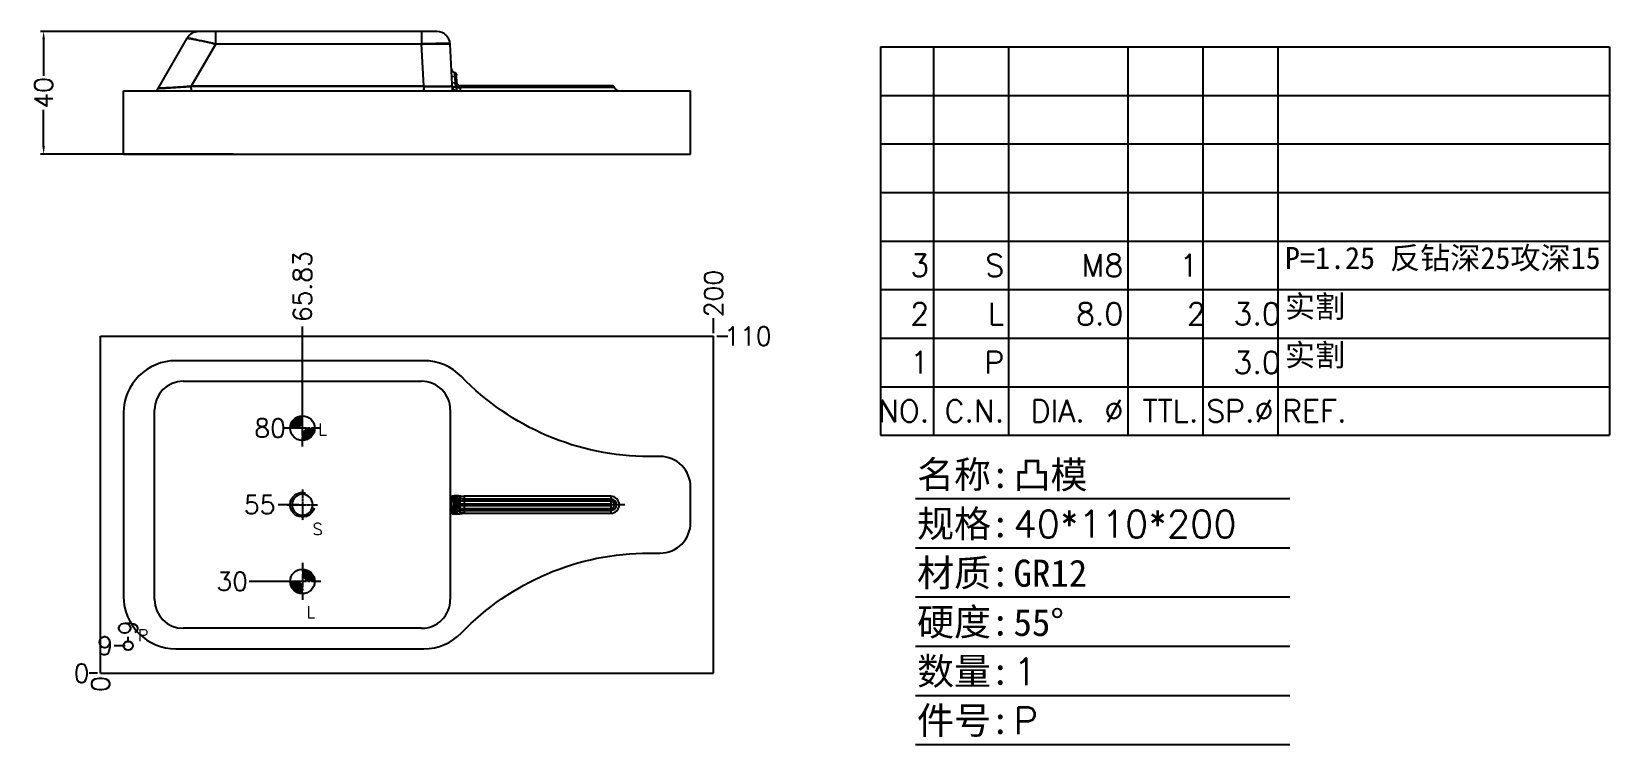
# Model space of a CAD drawing. Header units: millimetres. Extents: x -954 to 91, y 2625 to 3802.
# Drawn here: x -424 to 91, y 3050 to 3283 of the extents above; entities that cross this region are included whole.
import ezdxf
from ezdxf.enums import TextEntityAlignment as Align

# ---------------------------------------------------------------- set-up
doc = ezdxf.new("R2010")
doc.units = ezdxf.units.MM
doc.linetypes.add('CENTER', pattern=[0.6, 0.375, -0.075, 0.075, -0.075])
doc.linetypes.add('HIDDEN', pattern=[0.2, 0.1, -0.1])
doc.layers.add('+BZ', color=1, linetype='Continuous', lineweight=13)
doc.layers.add('DEFAULT_2', color=8, linetype='HIDDEN')
doc.styles.add('MYCHINA', font='SimSun.ttf')
doc.styles.get("Standard").update_dxf_attribs({"font": 'txt', "bigfont": 'gbcbig.shx'})
doc.styles.add('STANDERD', font='TXT.shx')
doc.styles.add('standern', font='txt.shx')
doc.dimstyles.new('ISO-25_WS', dxfattribs={"dimtxt": 6, "dimasz": 2.5, "dimexe": 1, "dimexo": 1, "dimgap": 1, "dimtad": 0, "dimtoh": 1, "dimdsep": 46, "dimtxsty": 'Standard', "dimcen": 0, "dimclrd": 256, "dimclre": 256, "dimclrt": 256, "dimazin": 2, "dimtfac": 1, "dimtofl": 0, "dimtmove": 0, "dimatfit": 3, "dimfxl": 0, "dimtolj": 1, "dimarcsym": 0})

# ---------------------------------------------------------------- blocks, each defined once
blk = doc.blocks.new('loc')
at = {"linetype": 'CENTER'}
for p, q in [((0, -0.75), (0, 0.75)), ((0.75, 0), (-0.75, 0)), ((0.499, -0.027), (-0.499, 0.027)), ((0.497, -0.054), (-0.497, 0.054)), ((0.493, -0.081), (-0.493, 0.081)), ((0.488, -0.107), (-0.488, 0.107)), ((0.482, -0.134), (-0.482, 0.134)), ((0.474, -0.16), (-0.474, 0.16)), ((0.464, -0.185), (-0.464, 0.185)), ((0.454, -0.21), (-0.454, 0.21)), ((0.442, -0.234), (-0.442, 0.234)), ((0.428, -0.258), (-0.428, 0.258)), ((0.414, -0.281), (-0.414, 0.281)), ((0.398, -0.303), (-0.398, 0.303)), ((0.381, -0.324), (-0.381, 0.324)), ((0.363, -0.344), (-0.363, 0.344)), ((0.344, -0.363), (-0.344, 0.363)), ((0.324, -0.381), (-0.324, 0.381)), ((0.303, -0.398), (-0.303, 0.398)), ((0.281, -0.414), (-0.281, 0.414)), ((0.258, -0.428), (-0.258, 0.428)), ((0.234, -0.442), (-0.234, 0.442)), ((0.21, -0.454), (-0.21, 0.454)), ((0.185, -0.464), (-0.185, 0.464)), ((0.16, -0.474), (-0.16, 0.474)), ((0.134, -0.482), (-0.134, 0.482)), ((0.107, -0.488), (-0.107, 0.488)), ((0.081, -0.493), (-0.081, 0.493)), ((0.054, -0.497), (-0.054, 0.497)), ((0.027, -0.499), (-0.027, 0.499))]:
    blk.add_line(p, q, dxfattribs=at)
blk = doc.blocks.new('LSK')
at = {"linetype": 'CENTER'}
for p, q in [((53.88, -283.24), (53.88, -270.74)), ((47.63, -276.99), (60.13, -276.99))]:
    blk.add_line(p, q, dxfattribs=at)
blk.add_circle((53.88, -276.99), 4.25)
blk.add_arc((53.88, -276.99), 5, 15, 285)
blk = doc.blocks.new('M10')
blk.add_blockref('LSK', (-53.88, 276.99))
blk = doc.blocks.new('*D884')
at = {"lineweight": -2}
blk.add_line((-402.06, 3073.28), (-404.78, 3073.28), dxfattribs=at)
at = {"layer": 'Defpoints', "color": 0}
for p in [(-404.78, 3073.28), (-401.06, 3073.28), (-401.06, 3073.28)]:
    blk.add_point(p, dxfattribs=at)
at = {"insert": (-407.28, 3073.28), "char_height": 6, "attachment_point": 5}
blk.add_mtext('\\A1;0', dxfattribs=at)
blk = doc.blocks.new('*D641')
at = {"lineweight": -2}
blk.add_line((-401.06, 3072.28), (-401.06, 3072.29), dxfattribs=at)
at = {"layer": 'Defpoints', "color": 0}
for p in [(-401.06, 3073.28), (-401.06, 3073.28), (-401.06, 3072.29)]:
    blk.add_point(p, dxfattribs=at)
at = {"insert": (-401.06, 3069.79), "char_height": 6, "attachment_point": 5, "rotation": 90}
blk.add_mtext('\\A1;0', dxfattribs=at)
blk = doc.blocks.new('*D885')
at = {"lineweight": -2}
blk.add_line((-392.06, 3083.28), (-392.06, 3085.15), dxfattribs=at)
at = {"layer": 'Defpoints', "color": 0}
for p in [(-392.06, 3085.15), (-392.06, 3082.28), (-401.06, 3073.28)]:
    blk.add_point(p, dxfattribs=at)
at = {"insert": (-392.06, 3088.15), "char_height": 6, "attachment_point": 5, "rotation": 90}
blk.add_mtext('\\A1;9', dxfattribs=at)
blk = doc.blocks.new('*D642')
at = {"lineweight": -2}
blk.add_line((-393.06, 3082.28), (-396.62, 3082.28), dxfattribs=at)
at = {"layer": 'Defpoints', "color": 0}
for p in [(-396.62, 3082.28), (-392.06, 3082.28), (-401.06, 3073.28)]:
    blk.add_point(p, dxfattribs=at)
at = {"insert": (-399.62, 3082.28), "char_height": 6, "attachment_point": 5}
blk.add_mtext('\\A1;9', dxfattribs=at)
blk = doc.blocks.new('*D886')
at = {"lineweight": -2}
blk.add_line((-201.06, 3184.28), (-201.06, 3189.2), dxfattribs=at)
at = {"layer": 'Defpoints', "color": 0}
for p in [(-201.06, 3189.2), (-201.06, 3183.28), (-401.06, 3073.28)]:
    blk.add_point(p, dxfattribs=at)
at = {"insert": (-201.06, 3197.2), "char_height": 6, "attachment_point": 5, "rotation": 90}
blk.add_mtext('\\A1;200', dxfattribs=at)
blk = doc.blocks.new('*D643')
at = {"lineweight": -2}
blk.add_line((-200.06, 3183.28), (-196.4, 3183.28), dxfattribs=at)
at = {"layer": 'Defpoints', "color": 0}
for p in [(-201.06, 3183.28), (-196.4, 3183.28), (-401.06, 3073.28)]:
    blk.add_point(p, dxfattribs=at)
at = {"insert": (-189.9, 3183.28), "char_height": 6, "attachment_point": 5}
blk.add_mtext('\\A1;110', dxfattribs=at)
blk = doc.blocks.new('*D887')
at = {"lineweight": -2}
for p, q in [((-347.62, 3103.26), (-352.62, 3103.26)), ((-342.62, 3103.28), (-347.62, 3103.26)), ((-336.23, 3103.28), (-342.62, 3103.28))]:
    blk.add_line(p, q, dxfattribs=at)
at = {"layer": 'Defpoints', "color": 0}
for p in [(-352.62, 3103.26), (-335.23, 3103.28), (-401.06, 3073.28)]:
    blk.add_point(p, dxfattribs=at)
at = {"insert": (-358.12, 3103.26), "char_height": 6, "attachment_point": 5}
blk.add_mtext('\\A1;30', dxfattribs=at)
blk = doc.blocks.new('*D888')
at = {"lineweight": -2}
blk.add_line((-336.23, 3128.28), (-343.17, 3128.28), dxfattribs=at)
at = {"layer": 'Defpoints', "color": 0}
for p in [(-343.17, 3128.28), (-335.23, 3128.28), (-401.06, 3073.28)]:
    blk.add_point(p, dxfattribs=at)
at = {"insert": (-349.17, 3128.28), "char_height": 6, "attachment_point": 5}
blk.add_mtext('\\A1;55', dxfattribs=at)
blk = doc.blocks.new('*D889')
at = {"lineweight": -2}
blk.add_line((-336.23, 3153.28), (-340.26, 3153.28), dxfattribs=at)
at = {"layer": 'Defpoints', "color": 0}
for p in [(-340.26, 3153.28), (-335.23, 3153.28), (-401.06, 3073.28)]:
    blk.add_point(p, dxfattribs=at)
at = {"insert": (-345.76, 3153.28), "char_height": 6, "attachment_point": 5}
blk.add_mtext('\\A1;80', dxfattribs=at)
blk = doc.blocks.new('*D890')
at = {"lineweight": -2}
blk.add_line((-335.23, 3154.28), (-335.23, 3186.44), dxfattribs=at)
at = {"layer": 'Defpoints', "color": 0}
for p in [(-335.23, 3186.44), (-335.23, 3153.28), (-401.06, 3073.28)]:
    blk.add_point(p, dxfattribs=at)
at = {"insert": (-335.23, 3199.44), "char_height": 6, "attachment_point": 5, "rotation": 90}
blk.add_mtext('\\A1;65.83', dxfattribs=at)
blk = doc.blocks.new('*D891')
at = {"lineweight": -2}
for p, q in [((-357.82, 3282.68), (-420.65, 3282.68)), ((-419.65, 3280.18), (-419.65, 3268.18)), ((-419.65, 3245.18), (-419.65, 3257.18)), ((-357.82, 3242.68), (-420.65, 3242.68))]:
    blk.add_line(p, q, dxfattribs=at)
for points in [[(-420.07, 3280.18), (-419.23, 3280.18), (-419.65, 3282.68)], [(-420.07, 3245.18), (-419.23, 3245.18), (-419.65, 3242.68)]]:
    blk.add_solid(points)
at = {"layer": 'Defpoints', "color": 0}
for p in [(-419.65, 3282.68), (-356.82, 3282.68), (-356.82, 3242.68)]:
    blk.add_point(p, dxfattribs=at)
at = {"insert": (-419.65, 3262.68), "char_height": 6, "attachment_point": 5, "rotation": 90}
blk.add_mtext('\\A1;40', dxfattribs=at)
blk = doc.blocks.new('GDK')
for p, q in [((0.64, -3.96), (28.24, -3.96)), ((0.64, -7.59), (28.24, -7.59)), ((0.64, -11.21), (28.24, -11.21)), ((0.64, -14.84), (28.24, -14.84)), ((0.64, -18.47), (28.24, -18.47)), ((0.64, -22.09), (28.24, -22.09))]:
    blk.add_line(p, q)
at = {"style": 'MYCHINA'}
for s, p in [('名称:', (0.76, -3.18)), ('规格:', (0.76, -6.81)), ('材质:', (0.76, -10.44)), ('硬度:', (0.76, -14.06)), ('数量:', (0.76, -17.69)), ('件号:', (0.76, -21.32))]:
    blk.add_text(s, height=2, dxfattribs=at).set_placement(p)
for tag, p, style in [('NAME', (7.87, -3.21), 'MYCHINA'), ('DIM', (7.87, -6.84), 'standern'), ('MATERIAL', (7.87, -10.46), 'MYCHINA'), ('HRC', (7.87, -14.09), 'MYCHINA'), ('TTL', (7.87, -17.72), 'standern'), ('NO', (7.87, -21.34), 'standern')]:
    blk.add_attdef(tag, p, '', height=2, dxfattribs=dict(style=style))

msp = doc.modelspace()

# ---------------------------------------------------------------- linework, layer by layer
at = {"color": 3, "linetype": 'Continuous'}
for p, q in [((-382.748, 3263.38), (-372.847, 3280.53)), ((-291.349, 3282.68), (-369.123, 3282.68)), ((-363.5, 3278.642), (-363.5, 3282.68)), ((-296.343, 3282.68), (-296.343, 3278.642)), ((-363.5, 3278.642), (-371.47, 3264.838)), ((-371.47, 3264.802), (-363.5, 3278.605)), ((-363.5, 3278.642), (-363.5, 3278.605)), ((-363.5, 3278.642), (-296.343, 3278.642)), ((-296.343, 3278.605), (-363.5, 3278.605)), ((-296.343, 3278.605), (-296.343, 3278.642)), ((-295.619, 3264.838), (-296.343, 3278.642)), ((-287.119, 3278.722), (-287.116, 3278.721)), ((-286.257, 3263.38), (-287.055, 3278.605)), ((-287.055, 3278.605), (-287.055, 3278.605)), ((-285.56, 3269.313), (-285.381, 3265.899)), ((-371.47, 3264.08), (-371.47, 3264.838)), ((-295.619, 3264.838), (-371.47, 3264.838)), ((-295.619, 3264.802), (-371.47, 3264.802)), ((-371.47, 3264.08), (-371.47, 3263.38)), ((-286.502, 3268.049), (-285.803, 3268.08)), ((-286.392, 3264.825), (-286.334, 3264.835)), ((-284.789, 3265.93), (-286.387, 3265.846)), ((-284.987, 3264.109), (-284.988, 3264.277)), ((-284.789, 3265.93), (-284.92, 3268.432)), ((-234.306, 3264.982), (-283.79, 3264.982)), ((-283.79, 3264.982), (-283.79, 3263.38)), ((-233.393, 3264.389), (-283.79, 3264.389)), ((-374.12, 3168.583), (-296.348, 3168.583)), ((-374.12, 3168.583), (-296.348, 3168.583)), ((-383.48, 3097.338), (-383.48, 3159.223)), ((-286.98, 3159.217), (-286.98, 3097.345)), ((-286.98, 3159.217), (-286.98, 3097.345)), ((-286.502, 3131.046), (-286.387, 3131.046)), ((-286.332, 3131.208), (-284.834, 3131.208)), ((-285.757, 3131.049), (-285.803, 3131.049)), ((-285.633, 3131.279), (-284.834, 3131.279)), ((-285.165, 3130.136), (-285.211, 3130.136)), ((-285.094, 3130.152), (-285.165, 3130.136)), ((-284.834, 3131.279), (-284.834, 3131.208)), ((-283.79, 3131.047), (-282.462, 3131.047)), ((-283.79, 3125.514), (-283.79, 3131.047)), ((-234.606, 3131.047), (-282.462, 3131.047)), ((-282.462, 3131.047), (-282.462, 3125.514)), ((-234.606, 3130.134), (-282.462, 3130.134)), ((-234.606, 3131.047), (-234.606, 3128.581)), ((-286.387, 3125.515), (-286.502, 3125.515)), ((-286.332, 3125.353), (-284.834, 3125.353)), ((-285.803, 3125.512), (-285.757, 3125.512)), ((-284.834, 3125.282), (-285.633, 3125.282)), ((-285.381, 3129.494), (-285.496, 3129.494)), ((-285.496, 3127.067), (-285.381, 3127.067)), ((-285.211, 3126.425), (-285.165, 3126.425)), ((-285.165, 3126.425), (-285.094, 3126.409)), ((-284.205, 3128.584), (-284.904, 3128.581)), ((-284.904, 3127.981), (-284.205, 3127.978)), ((-284.834, 3125.353), (-284.834, 3125.282)), ((-284.789, 3127.981), (-284.789, 3128.581)), ((-284.205, 3128.584), (-284.159, 3128.584)), ((-284.159, 3127.978), (-284.205, 3127.978)), ((-284.088, 3128.581), (-284.159, 3128.584)), ((-284.159, 3128.584), (-284.159, 3127.978)), ((-284.088, 3128.581), (-284.159, 3128.584)), ((-284.159, 3127.978), (-283.79, 3127.981)), ((-284.159, 3127.978), (-284.088, 3127.981)), ((-284.088, 3128.581), (-234.606, 3128.581)), ((-234.606, 3127.981), (-284.088, 3127.981)), ((-234.606, 3129.494), (-283.79, 3129.494)), ((-283.79, 3127.067), (-234.606, 3127.067)), ((-282.462, 3125.514), (-283.79, 3125.514)), ((-282.462, 3126.428), (-234.606, 3126.428)), ((-282.462, 3125.514), (-234.606, 3125.514)), ((-229.998, 3128.281), (-269.114, 3128.281)), ((-234.606, 3127.981), (-234.606, 3125.514)), ((-296.348, 3087.978), (-374.12, 3087.978))]:
    msp.add_line(p, q, dxfattribs=at)
at = {"color": 0, "lineweight": -2}
for p, q in [((-146.593, 3277.674), (-146.593, 3150.954)), ((-146.593, 3277.674), (91.192, 3277.674)), ((-129.313, 3277.674), (-129.313, 3150.954)), ((-104.833, 3277.674), (-104.833, 3150.954)), ((-65.953, 3277.674), (-65.953, 3150.954)), ((-41.473, 3277.674), (-41.473, 3150.954)), ((-16.993, 3277.674), (-16.993, 3150.954)), ((91.192, 3277.674), (91.192, 3150.954)), ((-146.593, 3261.834), (91.192, 3261.834)), ((-146.593, 3245.994), (91.192, 3245.994)), ((-146.593, 3230.154), (91.192, 3230.154)), ((-146.593, 3214.314), (91.192, 3214.314)), ((-146.593, 3198.474), (91.192, 3198.474)), ((-146.593, 3182.634), (91.192, 3182.634)), ((-146.593, 3166.794), (91.192, 3166.794)), ((-146.593, 3150.954), (91.192, 3150.954))]:
    msp.add_line(p, q, dxfattribs=at)
at = {"color": 7, "linetype": 'Continuous'}
for p, q in [((-295.619, 3264.838), (-295.619, 3264.08)), ((-295.556, 3264.08), (-295.556, 3263.38))]:
    msp.add_line(p, q, dxfattribs=at)
at = {"color": 2}
for p, q in [((-393.56, 3242.68), (-393.56, 3263.38)), ((-393.56, 3263.38), (-208.56, 3263.38)), ((-208.56, 3242.68), (-208.56, 3263.38)), ((-393.56, 3242.68), (-208.56, 3242.68)), ((-383.48, 3097.338), (-383.48, 3159.223))]:
    msp.add_line(p, q, dxfattribs=at)
for p, q in [((-401.06, 3183.281), (-201.06, 3183.281)), ((-401.06, 3073.281), (-401.06, 3183.281)), ((-201.06, 3073.281), (-201.06, 3183.281)), ((-401.06, 3073.281), (-201.06, 3073.281))]:
    msp.add_line(p, q)
at = {"color": 3, "linetype": 'Continuous'}
msp.add_lwpolyline([(-285.56, 3269.313), (-285.485, 3269.281), (-285.198, 3269.073), (-285.001, 3268.778), (-284.92, 3268.432)], dxfattribs=at)
at = {"color": 2}
msp.add_lwpolyline([(-283.315, 3086.489, -0.2038213), (-222.087, 3112.53), (-218.56, 3112.53, 0.4142136), (-208.56, 3122.53), (-208.56, 3134.032, 0.4142136), (-218.56, 3144.032), (-222.087, 3144.032, -0.2038213), (-283.315, 3170.073, 0.2038213), (-295.56, 3175.281), (-376.56, 3175.281, 0.4142136), (-393.56, 3158.281), (-393.56, 3098.281, 0.4142136), (-376.56, 3081.281), (-295.56, 3081.281, 0.2038213)], format="xyb", close=True, dxfattribs=at)
for centre in [(-335.232, 3153.278), (-335.232, 3153.278), (-335.232, 3103.278), (-335.232, 3103.278)]:
    msp.add_circle(centre, 4, dxfattribs=at)
msp.add_circle((-392.06, 3082.281), 1.5)
at = {"color": 3, "linetype": 'Continuous'}
for centre, radius, start, end in [((-369.123, 3278.38), 4.3, 90, 149.99999), ((-291.349, 3278.38), 4.3, 3.00091, 90.00068), ((-284.949, 3270.9), 1.7, 182.99826, 248.95674), ((-284.834, 3264.88), 1.5, 183, 270), ((-285.73, 3268.656), 3.972, 265.20419, 271.46333), ((-285.746, 3269.506), 4.822, 271.4009, 271.79417), ((-285.806, 3271.145), 6.462, 271.86935, 273.46351), ((-283.79, 3265.982), 1, 183, 270), ((-234.306, 3263.982), 1, 24.00051, 89.99962), ((-231.84, 3265.08), 1.7, 204.00039, 270), ((-374.12, 3159.223), 9.36, 90, 180), ((-296.34, 3159.223), 9.36, 359.95991, 90.04009), ((-296.34, 3159.223), 9.36, 359.95991, 90.04009), ((-284.802, 3131.046), 1.7, 179.97999, 245.90359), ((-284.687, 3131.046), 1.7, 179.97977, 245.90381), ((-284.803, 3131.049), 1, 179.98032, 245.90402), ((-284.757, 3131.049), 1, 179.98101, 245.90415), ((-285.905, 3128.584), 1.7, 359.97999, 65.90309), ((-285.859, 3128.584), 1.7, 359.97978, 65.90332), ((-234.606, 3128.281), 2.767, 270, 90), ((-234.606, 3128.281), 1.853, 270.00241, 89.99759), ((-284.802, 3125.516), 1.7, 114.09613, 180.0205), ((-284.687, 3125.515), 1.7, 114.09632, 180.02001), ((-236.059, 3128.287), 49.889, 178.78624, 180.39691), ((-284.803, 3125.512), 1, 114.09614, 180.02052), ((-284.757, 3125.512), 1, 114.09599, 180.01968), ((-284.627, 3125.284), 1.006, 94.32843, 180.07789), ((-285.904, 3128.581), 1, 359.98028, 65.90319), ((-285.904, 3127.98), 1, 294.09702, 0.01965), ((-285.789, 3128.581), 1, 359.98032, 65.90318), ((-285.789, 3127.98), 1, 294.09699, 0.01968), ((-250.951, 3128.278), 34.357, 178.80805, 180.3741), ((-285.905, 3127.977), 1.7, 294.09668, 0.0202), ((-285.859, 3127.977), 1.7, 294.09711, 0.01978), ((-278.682, 3128.28), 5.539, 178.8031, 180.37768), ((-234.606, 3128.281), 1.214, 270.0024, 89.9976), ((-234.606, 3128.281), 0.3, 270, 90), ((-374.12, 3097.338), 9.36, 180, 270), ((-296.34, 3097.338), 9.36, 269.95986, 0.04014), ((-296.34, 3097.338), 9.36, 269.95986, 0.04014)]:
    msp.add_arc(centre, radius, start, end, dxfattribs=at)
for points, start_tangent, end_tangent in [([(-372.847, 3280.53), (-372.602, 3280.516), (-371.914, 3280.4), (-370.828, 3280.189), (-369.377, 3279.891), (-367.616, 3279.516), (-365.644, 3279.084), (-363.5, 3278.605)], (0.5048203, 0.8632245), (0.975432, -0.2203008)), ([(-363.5, 3278.605), (-365.616, 3279.078), (-367.593, 3279.511), (-369.373, 3279.89), (-370.841, 3280.192), (-371.932, 3280.403), (-372.61, 3280.517), (-372.847, 3280.53)], (-0.9754318, 0.2203016), (-0.5048219, -0.8632235)), ([(-296.343, 3278.642), (-294.396, 3278.688), (-292.524, 3278.722), (-290.798, 3278.743), (-289.285, 3278.75), (-288.043, 3278.743), (-287.119, 3278.722)], (0.9996591, 0.0261081), (0.9934425, -0.1143329)), ([(-296.343, 3278.605), (-294.276, 3278.649), (-292.315, 3278.68), (-290.555, 3278.696), (-289.085, 3278.696), (-287.978, 3278.68), (-287.29, 3278.649), (-287.055, 3278.605)], (0.9997086, 0.0241415), (0.0474881, -0.9988718)), ([(-287.055, 3278.605), (-287.29, 3278.649), (-287.979, 3278.68), (-289.085, 3278.696), (-290.555, 3278.696), (-292.315, 3278.68), (-294.277, 3278.649), (-296.343, 3278.605)], (-0.0474079, 0.9988756), (-0.9997087, -0.0241367)), ([(-371.47, 3264.802), (-374.12, 3264.626), (-376.464, 3264.473), (-378.579, 3264.339), (-380.263, 3264.235), (-381.431, 3264.167), (-382.119, 3264.133), (-382.315, 3264.13)], (-0.9977632, -0.0668472), (0.4876441, 0.8730425)), ([(-382.315, 3264.13), (-382.134, 3264.132), (-381.569, 3264.16), (-380.659, 3264.212), (-379.446, 3264.285), (-377.825, 3264.386), (-376.011, 3264.502), (-373.91, 3264.64), (-371.47, 3264.802)], (-0.4876455, -0.8730417), (0.9977632, 0.066847)), ([(-286.332, 3264.802), (-286.564, 3264.786), (-287.25, 3264.775), (-288.356, 3264.77), (-289.825, 3264.77), (-291.585, 3264.775), (-293.549, 3264.786), (-295.619, 3264.802)], (0.0520528, -0.9986443), (-0.9999647, 0.0084032)), ([(-295.619, 3264.802), (-293.549, 3264.786), (-291.585, 3264.775), (-289.824, 3264.77), (-288.355, 3264.77), (-287.25, 3264.775), (-286.564, 3264.786), (-286.332, 3264.802)], (0.9999647, -0.008403), (-0.0523222, 0.9986303)), ([(-295.619, 3264.838), (-293.668, 3264.831), (-291.793, 3264.825), (-290.067, 3264.822), (-288.555, 3264.821), (-287.314, 3264.822), (-286.392, 3264.825)], (0.9999913, -0.0041654), (0.9900403, 0.1407845)), ([(-286.332, 3264.802), (-286.253, 3264.735), (-286.062, 3264.698)], (0.0522465, -0.9986342), (0.9965683, -0.0827751)), ([(-286.331, 3264.802), (-286.278, 3264.744), (-286.104, 3264.703), (-285.807, 3264.684), (-285.413, 3264.694), (-284.972, 3264.734)], (0.0478314, -0.9988554), (0.9899902, 0.1411362)), ([(-285.416, 3264.695), (-284.973, 3264.733)], (0.9982563, 0.0590292), (0.9932155, 0.1162883)), ([(-285.381, 3265.899), (-285.326, 3265.525), (-285.185, 3265.121), (-284.972, 3264.734)], (0.0633638, -0.9979905), (0.5530547, -0.8331449)), ([(-284.973, 3264.733), (-285.188, 3265.127), (-285.327, 3265.532), (-285.381, 3265.899)], (-0.5519762, 0.8338599), (-0.0645402, 0.9979151)), ([(-284.972, 3264.734), (-284.988, 3264.194), (-284.967, 3263.759), (-284.913, 3263.478), (-284.834, 3263.38)], (-0.0660913, -0.9978136), (0.9999993, 0.0011402)), ([(-284.988, 3264.277), (-284.973, 3264.733)], (-0.0001929, 1), (0.0895358, 0.9959836)), ([(-283.79, 3264.389), (-284.199, 3264.43), (-284.582, 3264.545), (-284.973, 3264.733)], (-0.9999992, 0.0012946), (-0.8615966, 0.5075936)), ([(-284.972, 3264.734), (-284.598, 3264.551), (-284.177, 3264.426), (-283.79, 3264.389)], (0.866773, -0.4987029), (0.9999346, -0.0114339)), ([(-286.502, 3131.046), (-286.543, 3130.934), (-286.58, 3130.606), (-286.611, 3130.095), (-286.634, 3129.438), (-286.645, 3128.684), (-286.645, 3127.899), (-286.634, 3127.144), (-286.612, 3126.481), (-286.581, 3125.961), (-286.543, 3125.629), (-286.502, 3125.515)], (-0.9999926, 0.0038436), (0.9999909, 0.0042646)), ([(-286.332, 3131.208), (-286.352, 3131.132), (-286.37, 3131.069), (-286.387, 3131.046)], (-0.280688, -0.9597991), (-1, -0.0002449)), ([(-286.332, 3131.208), (-286.253, 3130.714), (-286.062, 3130.304), (-285.758, 3129.947), (-285.416, 3129.706), (-284.973, 3129.541)], (0.0079826, -0.9999681), (0.9753266, -0.2207671)), ([(-285.937, 3129.344), (-285.915, 3130.042), (-285.883, 3130.584), (-285.845, 3130.929), (-285.803, 3131.049)], (0.0217522, 0.9997634), (0.9999742, -0.0071858)), ([(-285.757, 3131.049), (-285.737, 3131.061), (-285.727, 3131.076)], (0.9999978, 0.0021178), (0.4657311, 0.8849263)), ([(-285.633, 3131.279), (-285.663, 3131.237), (-285.695, 3131.157), (-285.727, 3131.076)], (-0.7892971, -0.6140115), (-0.3816556, -0.9243046)), ([(-285.094, 3130.152), (-285.425, 3130.367), (-285.647, 3130.691), (-285.727, 3131.076)], (-0.9295954, 0.3685815), (-0.0052008, 0.9999865)), ([(-285.633, 3131.279), (-285.595, 3131.005), (-285.475, 3130.738), (-285.262, 3130.497), (-285.014, 3130.349), (-284.702, 3130.275)], (0.002029, -0.9999979), (0.9972146, -0.0745861)), ([(-285.211, 3130.136), (-285.239, 3130.057), (-285.265, 3129.826), (-285.286, 3129.461), (-285.301, 3128.993)], (-0.9999729, 0.0073659), (-0.0216418, -0.9997658)), ([(-284.702, 3130.275), (-284.844, 3130.24), (-284.978, 3130.194), (-285.094, 3130.152)], (-0.9886653, -0.1501366), (-0.9463808, -0.3230532)), ([(-285.094, 3130.152), (-284.684, 3129.896), (-284.363, 3129.526), (-284.158, 3129.075), (-284.088, 3128.581)], (0.9181573, -0.396216), (0, -1)), ([(-284.834, 3131.208), (-284.897, 3130.767), (-284.946, 3130.357), (-284.979, 3129.972), (-284.988, 3129.713), (-284.973, 3129.541)], (-0.2058334, -0.9785871), (0.3616007, -0.9323331)), ([(-284.834, 3131.279), (-284.831, 3130.961), (-284.814, 3130.701), (-284.785, 3130.484), (-284.75, 3130.348), (-284.702, 3130.275)], (-0.0135239, -0.9999085), (0.9209542, -0.3896707)), ([(-284.834, 3131.279), (-284.019, 3131.208), (-283.247, 3131.101), (-282.462, 3131.047)], (0.9996842, -0.0251312), (1, -0.0000178)), ([(-284.834, 3131.208), (-284.547, 3131.152), (-284.279, 3131.099), (-284.031, 3131.061), (-283.79, 3131.047)], (0.9817178, -0.1903424), (0.9999555, -0.0094331)), ([(-282.462, 3130.134), (-283.243, 3130.16), (-284.002, 3130.222), (-284.702, 3130.275)], (-1, 0.0000143), (-0.9990435, 0.0437271)), ([(-286.387, 3125.515), (-286.37, 3125.491), (-286.352, 3125.429), (-286.332, 3125.353)], (0.9999987, 0.0015873), (0.2811283, -0.9596702)), ([(-286.331, 3125.353), (-286.278, 3125.764), (-286.104, 3126.188), (-285.807, 3126.569), (-285.413, 3126.856), (-284.972, 3127.021)], (0.0084594, 0.9999642), (0.9741524, 0.2258917)), ([(-285.308, 3128.054), (-285.631, 3128.027), (-285.855, 3127.988), (-285.947, 3127.942)], (-0.9985979, -0.0529366), (-0.3907129, -0.9205126)), ([(-285.803, 3125.512), (-285.844, 3125.628), (-285.882, 3125.964), (-285.913, 3126.492), (-285.936, 3127.169), (-285.947, 3127.941)], (-0.9999412, -0.01084), (-0.0064862, 0.999979)), ([(-285.301, 3128.993), (-285.623, 3129.077), (-285.846, 3129.2), (-285.937, 3129.343)], (-0.9862075, 0.1655137), (-0.1248455, 0.9921762)), ([(-285.727, 3125.485), (-285.737, 3125.5), (-285.757, 3125.512)], (-0.4657594, 0.8849114), (-1, -0.0002243)), ([(-285.094, 3126.409), (-285.425, 3126.195), (-285.647, 3125.87), (-285.727, 3125.485)], (-0.9296052, -0.3685569), (-0.0051942, -0.9999865)), ([(-285.633, 3125.282), (-285.664, 3125.326), (-285.695, 3125.404), (-285.727, 3125.485)], (-0.90168, 0.432404), (-0.4665679, 0.8844854)), ([(-285.496, 3129.494), (-285.518, 3129.42), (-285.537, 3129.208), (-285.551, 3128.886), (-285.559, 3128.49), (-285.559, 3128.07), (-285.551, 3127.675), (-285.537, 3127.352), (-285.518, 3127.14), (-285.496, 3127.068)], (-0.9999664, 0.008194), (0.9999856, 0.0053686)), ([(-284.973, 3129.541), (-285.188, 3129.513), (-285.327, 3129.498), (-285.381, 3129.494)], (-0.9929497, -0.1185365), (-0.9964489, 0.0841996)), ([(-285.381, 3127.067), (-285.326, 3127.063), (-285.185, 3127.048), (-284.972, 3127.021)], (0.9969896, 0.0775355), (0.9929974, -0.1181365)), ([(-285.308, 3128.054), (-284.885, 3128.085), (-284.548, 3128.129), (-284.318, 3128.184), (-284.221, 3128.244)], (0.9985767, 0.0533346), (0.3900824, 0.92078)), ([(-285.308, 3128.054), (-285.3, 3127.538), (-285.285, 3127.082), (-285.264, 3126.726), (-285.239, 3126.502), (-285.211, 3126.425)], (0.006417, -0.9999794), (0.9999446, 0.0105223)), ([(-285.301, 3128.993), (-284.876, 3128.892), (-284.538, 3128.752), (-284.313, 3128.582), (-284.22, 3128.396)], (0.9861518, -0.1658455), (0.1247076, -0.9921935)), ([(-285.094, 3126.409), (-284.683, 3126.666), (-284.363, 3127.035), (-284.158, 3127.486), (-284.088, 3127.981)], (0.918157, 0.3962167), (0, 1)), ([(-285.094, 3126.409), (-284.977, 3126.367), (-284.841, 3126.32), (-284.702, 3126.287)], (0.9462638, -0.3233957), (0.9886386, -0.1503123)), ([(-284.972, 3127.021), (-284.988, 3126.8), (-284.967, 3126.417), (-284.913, 3125.916), (-284.834, 3125.353)], (-0.2802624, -0.9599234), (0.1550781, -0.9879022)), ([(-283.79, 3129.494), (-284.199, 3129.499), (-284.582, 3129.514), (-284.973, 3129.541)], (-0.9999998, -0.0005764), (-0.9971428, 0.0755398)), ([(-284.972, 3127.021), (-284.598, 3127.047), (-284.177, 3127.063), (-283.79, 3127.067)], (0.9969001, 0.0786779), (0.999987, -0.0050911)), ([(-284.904, 3127.981), (-284.912, 3128.021), (-284.918, 3128.13), (-284.92, 3128.28), (-284.918, 3128.429), (-284.912, 3128.539), (-284.904, 3128.581)], (-0.9999412, -0.0108414), (0.9999716, -0.0075367)), ([(-284.834, 3125.282), (-284.831, 3125.598), (-284.814, 3125.858), (-284.785, 3126.076), (-284.751, 3126.213), (-284.702, 3126.287)], (-0.0201042, 0.9997979), (0.9121542, 0.4098472)), ([(-284.834, 3125.353), (-284.455, 3125.428), (-284.109, 3125.491), (-283.79, 3125.514)], (0.9843992, 0.1759496), (1, 0.0000018)), ([(-284.834, 3125.282), (-283.994, 3125.356), (-283.232, 3125.462), (-282.462, 3125.514)], (0.9978108, 0.0661335), (0.9994625, 0.0327817)), ([(-284.702, 3126.287), (-283.998, 3126.34), (-283.293, 3126.398), (-282.462, 3126.428)], (0.9990755, 0.0429893), (0.9999609, 0.0088463)), ([(-284.221, 3128.244), (-284.218, 3128.109), (-284.212, 3128.013), (-284.205, 3127.978)], (0.0064366, -0.9999793), (0.9999816, -0.0060691)), ([(-284.205, 3128.584), (-284.211, 3128.56), (-284.216, 3128.494), (-284.22, 3128.396)], (-0.999981, -0.0061663), (-0.0217014, -0.9997645))]:
    msp.add_spline(points, degree=3, dxfattribs=dict(at, start_tangent=start_tangent, end_tangent=end_tangent))
msp.add_open_spline([(-287.116, 3278.721), (-287.117, 3278.721), (-287.392, 3278.753), (-288.171, 3278.734), (-289.368, 3278.757), (-290.873, 3278.742), (-292.573, 3278.723), (-294.422, 3278.689), (-295.694, 3278.659), (-296.343, 3278.642)], degree=3, knots=[0.7657535, 0.7657535, 0.7657535, 0.7657535, 0.7697365, 1.6935796, 2.9360299, 4.4494667, 6.1755676, 8.0477268, 9.9938757, 9.9938757, 9.9938757, 9.9938757], dxfattribs=at)
at = {"layer": 'DEFAULT_2', "color": 8, "linetype": 'HIDDEN'}
for p, q in [((-295.619, 3264.838), (-295.619, 3264.802)), ((-295.619, 3263.38), (-295.619, 3264.08))]:
    msp.add_line(p, q, dxfattribs=at)
msp.add_arc((-279.657, 3264.211), 5.331, 181.10145, 181.40753, dxfattribs=at)
at = {"layer": 'DEFAULT_2', "color": 8, "linetype": 'HIDDEN', "start_tangent": (-1, -0.0002023), "end_tangent": (-0.0246133, 0.999697)}
msp.add_spline([(-284.834, 3263.38), (-284.897, 3263.44), (-284.946, 3263.612), (-284.979, 3263.92), (-284.986, 3264.08)], degree=3, dxfattribs=at)

# ---------------------------------------------------------------- block references
at = {"color": 2, "xscale": 8, "yscale": 8, "zscale": 8}
msp.add_blockref('loc', (-335.232, 3153.278), dxfattribs=at)
msp.add_blockref('loc', (-335.232, 3153.278), dxfattribs=at)
at = {"color": 0, "xscale": 4.423680000001696, "yscale": 4.423679999998967, "zscale": 4.42368}
msp.add_blockref('GDK', (-138.055, 3147.799), dxfattribs=at).add_auto_attribs({'NAME': '凸模', 'DIM': '40*110*200', 'MATERIAL': 'GR12', 'HRC': '55%%D', 'TTL': '1', 'NO': 'P'})
at = {"color": 2, "rotation": 180}
for name, p, xscale, yscale, zscale in [('M10', (-335.23, 3128.281), -0.7999999999992724, 0.8000000000001819, 0.8), ('loc', (-335.232, 3103.278), -8, 8, 8), ('loc', (-335.232, 3103.278), -8, 8, 8)]:
    msp.add_blockref(name, p, dxfattribs=dict(at, xscale=xscale, yscale=yscale, zscale=zscale))

# ---------------------------------------------------------------- texts
at = {"layer": '+BZ', "char_height": 3.84, "width": 78.65622, "attachment_point": 1}
for s, insert in [('L', (-330.039, 3154.842)), ('S', (-331.891, 3122.253)), ('L', (-333.873, 3095.201)), ('P', (-388.89, 3087.622))]:
    msp.add_mtext(s, dxfattribs=dict(at, insert=insert))
at = {"color": 0, "lineweight": -2, "style": 'STANDERD'}
for s, p in [('3', (-130.753, 3202.794)), ('S', (-106.273, 3202.794)), ('M8', (-67.393, 3202.794)), ('1', (-42.913, 3202.794)), ('2', (-130.753, 3186.954)), ('L', (-106.273, 3186.954)), ('8.0', (-67.393, 3186.954)), ('2', (-40.511, 3186.954)), ('3.0', (-16.031, 3186.954)), ('1', (-130.753, 3171.114)), ('P', (-106.273, 3171.114)), ('3.0', (-16.031, 3171.114)), ('NO.', (-130.753, 3155.274)), ('C.N.', (-106.273, 3155.274)), ('DIA. %%c', (-67.393, 3155.274)), ('TTL.', (-42.913, 3155.274)), ('SP.%%c', (-18.433, 3155.274))]:
    msp.add_text(s, height=7.2, dxfattribs=at).set_placement(p, align=Align.RIGHT)
msp.add_text('REF.', height=7.2, dxfattribs=at).set_placement((-15.553, 3155.274))
at = {"color": 0, "lineweight": -2, "char_height": 7.2, "width": 105.85439, "attachment_point": 1, "style": 'STANDERD'}
for s, insert in [('{\\fNSimSun|b0|i0|c134|p49;P=1.25 反钻深25攻深15}', (-14.662, 3212.41)), ('{\\fNSimSun|b0|i0|c134|p49;实割}', (-14.662, 3196.57)), ('{\\fNSimSun|b0|i0|c134|p49;实割}', (-14.662, 3180.73))]:
    msp.add_mtext(s, dxfattribs=dict(at, insert=insert))

# ---------------------------------------------------------------- dimensions: what is measured, and where the dimension line sits
at = {"color": 2}
dim = msp.add_linear_dim(base=(-419.65, 3282.68), p1=(-356.82, 3242.68), p2=(-356.82, 3282.68), angle=90, dimstyle='ISO-25_WS', dxfattribs=at)
dim.commit()
dim.dimension.update_dxf_attribs({"geometry": '*D891', "text_midpoint": (-419.65, 3262.68)})
for feature_location, offset, dtype, origin, picture, middle in [((-335.232, 3153.278), (0, 33.161), 1, (-401.06, 3073.281), '*D890', (-335.232, 3199.439)), ((-201.06, 3183.281), (0, 5.917), 1, (-401.06, 3073.281), '*D886', (-201.06, 3197.198)), ((-201.06, 3183.281), (4.659, 0), 0, (-401.06, 3073.281), '*D643', (-189.901, 3183.281)), ((-335.232, 3153.278), (-5.031, 0), 0, (-401.06, 3073.281), '*D889', (-345.763, 3153.278)), ((-335.232, 3128.281), (-7.934, 0), 0, (-401.06, 3073.281), '*D888', (-349.166, 3128.281)), ((-335.232, 3103.278), (-17.392, -0.02), 0, (-401.06, 3073.281), '*D887', (-358.124, 3103.258)), ((-401.060202562, 3073.280665366), (-3.719933107, 0), 0, (-401.060202562, 3073.280665366), '*D884', (-407.280135669, 3073.280665366)), ((-401.060202562, 3073.280665366), (0, -0.991492745), 1, (-401.060202562, 3073.280665366), '*D641', (-401.060202562, 3069.789172621))]:
    dim = msp.add_ordinate_dim(feature_location=feature_location, offset=offset, dtype=dtype, origin=origin, dimstyle='ISO-25_WS', dxfattribs=at)
    dim.commit()
    dim.dimension.update_dxf_attribs({"geometry": picture, "text_midpoint": middle})
for offset, dtype, picture, middle in [((0, 2.87), 1, '*D885', (-392.06, 3088.15)), ((-4.563, 0), 0, '*D642', (-399.623, 3082.281))]:
    dim = msp.add_ordinate_dim(feature_location=(-392.06, 3082.281), offset=offset, dtype=dtype, origin=(-401.06, 3073.281), dimstyle='ISO-25_WS')
    dim.commit()
    dim.dimension.update_dxf_attribs({"geometry": picture, "text_midpoint": middle})

doc.saveas('drawing.dxf')
